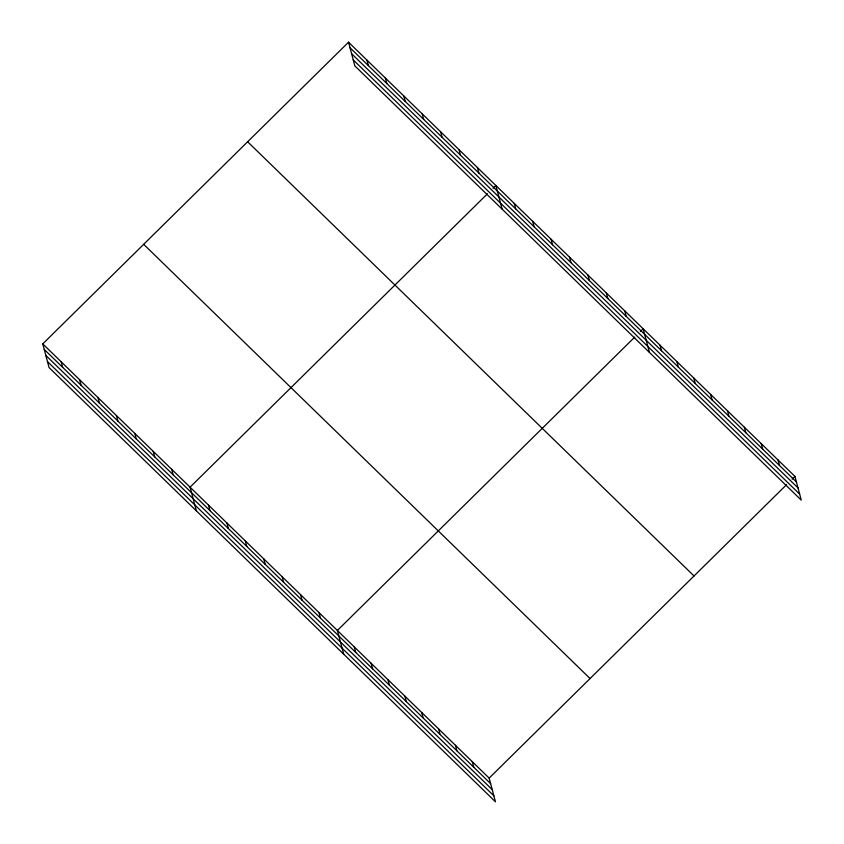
<?xml version="1.0" encoding="UTF-8"?>
<svg xmlns="http://www.w3.org/2000/svg" width="844" height="844" viewBox="0 0 844 844"><rect width="100%" height="100%" fill="white"/><g stroke="black" fill="none" stroke-linecap="round" stroke-linejoin="round"><path stroke-width="1.27" d="M42.759 343.888L489.161 778.105L495.46 801.8L49.068 367.583L42.759 343.888L348.54 42.2L794.932 476.417L801.241 500.112L354.839 65.895L348.54 42.2M487.442 193.793L190.069 487.178L196.378 510.873M493.044 188.254L495.85 185.49L502.148 209.185M634.751 337.083L337.378 630.468L343.687 654.163M640.353 331.544L643.16 328.78L649.469 352.476M489.161 778.105L786.524 484.709M792.136 479.181L794.932 476.417M350.007 47.728L796.409 481.945M351.6 53.721L798.002 487.937M353.246 59.903L799.648 494.12M247.63 141.76L694.032 575.977M143.67 244.327L590.061 678.544M44.236 349.416L490.628 783.633M45.829 355.408L492.221 789.625M47.475 361.591L493.867 795.808M778.073 460.012L779.539 465.54M761.204 443.606L762.681 449.135M744.345 427.201L745.811 432.729M727.475 410.806L728.952 416.335M710.616 394.401L712.083 399.929M693.747 377.996L695.224 383.524M676.888 361.591L678.354 367.119M660.019 345.185L661.496 350.714M624.75 310.866L626.216 316.405M606.33 292.963L607.807 298.491M587.92 275.049L589.386 280.577M569.5 257.135L570.977 262.663M551.09 239.221L552.556 244.749M532.68 221.318L534.146 226.846M514.26 203.404L515.737 208.932M477.43 167.576L478.907 173.104M459.02 149.673L460.497 155.201M440.61 131.759L442.077 137.287M422.19 113.845L423.667 119.373M403.78 95.931L405.247 101.459M385.36 78.028L386.837 83.556M366.95 60.114L368.427 65.642M472.292 761.699L473.769 767.228M455.433 745.294L456.899 750.822M438.563 728.889L440.041 734.417M421.705 712.494L423.171 718.022M404.835 696.089L406.312 701.617M387.976 679.684L389.443 685.212M371.107 663.279L372.584 668.807M354.248 646.873L355.714 652.401M318.969 612.565L320.435 618.093M300.559 594.651L302.025 600.179M282.139 576.737L283.616 582.265M263.729 558.823L265.195 564.351M245.309 540.909L246.786 546.437M226.899 523.006L228.365 528.534M208.489 505.092L209.956 510.62M171.659 469.264L173.125 474.792M153.239 451.361L154.716 456.889M134.829 433.447L136.295 438.975M116.419 415.533L117.886 421.061M97.999 397.619L99.476 403.147M79.589 379.716L81.056 385.244M61.169 361.802L62.646 367.33"/></g></svg>
